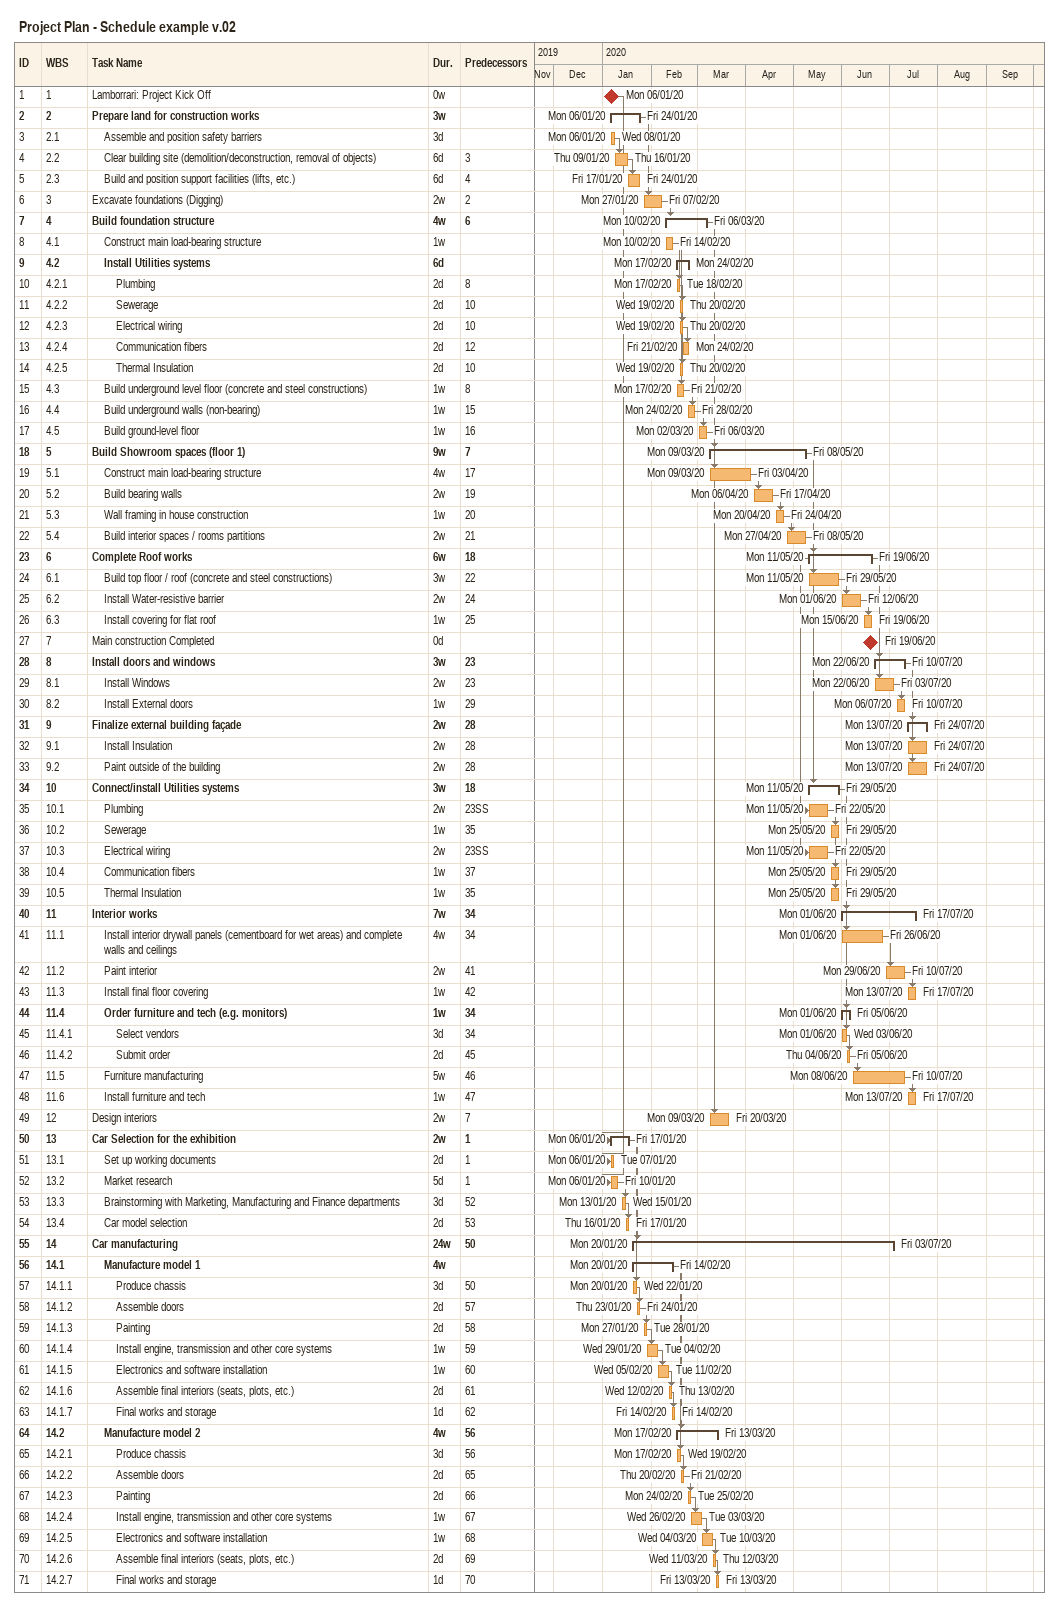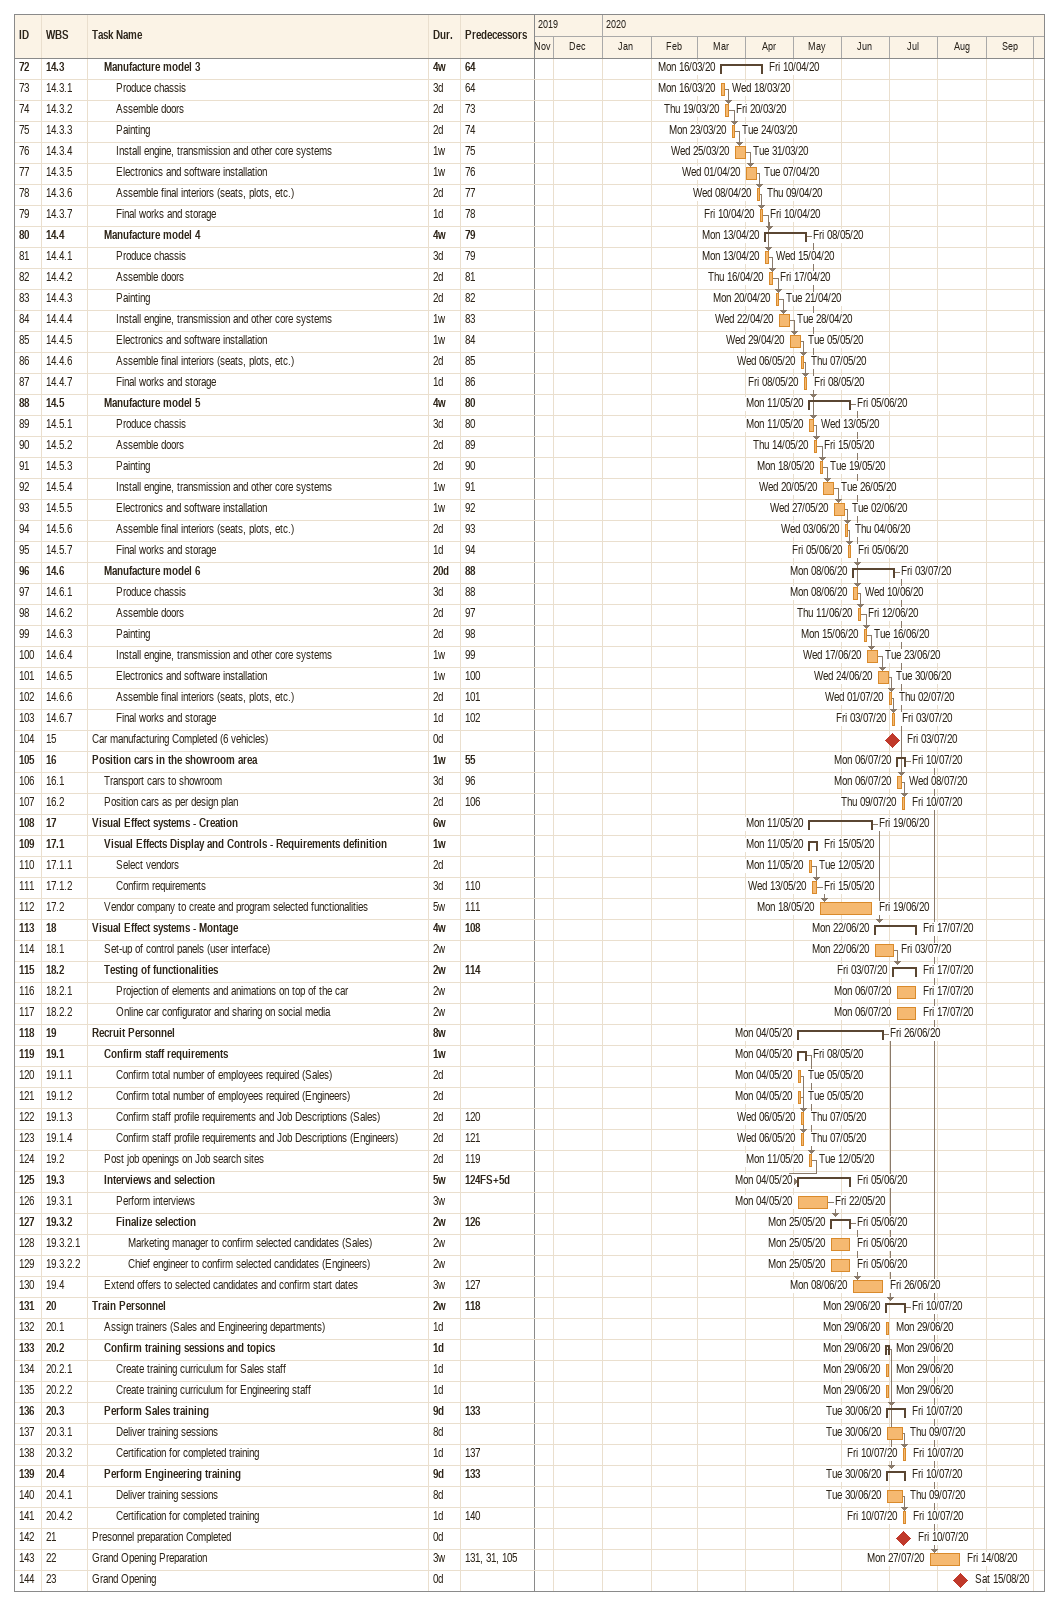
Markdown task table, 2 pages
Project Plan - Schedule example v.02

| ID | WBS | Task | Duration | Start | Finish | Predecessors |
|---|---|---|---|---|---|---|
| 1 | 1 | Lamborrari: Project Kick Off | 0w | 2020-01-06 | 2020-01-06 |  |
| 2 | 2 | **Prepare land for construction works** | 3w | 2020-01-06 | 2020-01-24 |  |
| 3 | 2.1 | Assemble and position safety barriers | 3d | 2020-01-06 | 2020-01-08 |  |
| 4 | 2.2 | Clear building site (demolition/deconstruction, removal of objects) | 6d | 2020-01-09 | 2020-01-16 | 3 |
| 5 | 2.3 | Build and position support facilities (lifts, etc.) | 6d | 2020-01-17 | 2020-01-24 | 4 |
| 6 | 3 | Excavate foundations (Digging) | 2w | 2020-01-27 | 2020-02-07 | 2 |
| 7 | 4 | **Build foundation structure** | 4w | 2020-02-10 | 2020-03-06 | 6 |
| 8 | 4.1 | Construct main load-bearing structure | 1w | 2020-02-10 | 2020-02-14 |  |
| 9 | 4.2 | **Install Utilities systems** | 6d | 2020-02-17 | 2020-02-24 |  |
| 10 | 4.2.1 | Plumbing | 2d | 2020-02-17 | 2020-02-18 | 8 |
| 11 | 4.2.2 | Sewerage | 2d | 2020-02-19 | 2020-02-20 | 10 |
| 12 | 4.2.3 | Electrical wiring | 2d | 2020-02-19 | 2020-02-20 | 10 |
| 13 | 4.2.4 | Communication fibers | 2d | 2020-02-21 | 2020-02-24 | 12 |
| 14 | 4.2.5 | Thermal Insulation | 2d | 2020-02-19 | 2020-02-20 | 10 |
| 15 | 4.3 | Build underground level floor (concrete and steel constructions) | 1w | 2020-02-17 | 2020-02-21 | 8 |
| 16 | 4.4 | Build underground walls (non-bearing) | 1w | 2020-02-24 | 2020-02-28 | 15 |
| 17 | 4.5 | Build ground-level floor | 1w | 2020-03-02 | 2020-03-06 | 16 |
| 18 | 5 | **Build Showroom spaces (floor 1)** | 9w | 2020-03-09 | 2020-05-08 | 7 |
| 19 | 5.1 | Construct main load-bearing structure | 4w | 2020-03-09 | 2020-04-03 | 17 |
| 20 | 5.2 | Build bearing walls | 2w | 2020-04-06 | 2020-04-17 | 19 |
| 21 | 5.3 | Wall framing in house construction | 1w | 2020-04-20 | 2020-04-24 | 20 |
| 22 | 5.4 | Build interior spaces / rooms partitions | 2w | 2020-04-27 | 2020-05-08 | 21 |
| 23 | 6 | **Complete Roof works** | 6w | 2020-05-11 | 2020-06-19 | 18 |
| 24 | 6.1 | Build top floor / roof (concrete and steel constructions) | 3w | 2020-05-11 | 2020-05-29 | 22 |
| 25 | 6.2 | Install Water-resistive barrier | 2w | 2020-06-01 | 2020-06-12 | 24 |
| 26 | 6.3 | Install covering for flat roof | 1w | 2020-06-15 | 2020-06-19 | 25 |
| 27 | 7 | Main construction Completed | 0d | 2020-06-19 | 2020-06-19 |  |
| 28 | 8 | **Install doors and windows** | 3w | 2020-06-22 | 2020-07-10 | 23 |
| 29 | 8.1 | Install Windows | 2w | 2020-06-22 | 2020-07-03 | 23 |
| 30 | 8.2 | Install External doors | 1w | 2020-07-06 | 2020-07-10 | 29 |
| 31 | 9 | **Finalize external building façade** | 2w | 2020-07-13 | 2020-07-24 | 28 |
| 32 | 9.1 | Install Insulation | 2w | 2020-07-13 | 2020-07-24 | 28 |
| 33 | 9.2 | Paint outside of the building | 2w | 2020-07-13 | 2020-07-24 | 28 |
| 34 | 10 | **Connect/install Utilities systems** | 3w | 2020-05-11 | 2020-05-29 | 18 |
| 35 | 10.1 | Plumbing | 2w | 2020-05-11 | 2020-05-22 | 23SS |
| 36 | 10.2 | Sewerage | 1w | 2020-05-25 | 2020-05-29 | 35 |
| 37 | 10.3 | Electrical wiring | 2w | 2020-05-11 | 2020-05-22 | 23SS |
| 38 | 10.4 | Communication fibers | 1w | 2020-05-25 | 2020-05-29 | 37 |
| 39 | 10.5 | Thermal Insulation | 1w | 2020-05-25 | 2020-05-29 | 35 |
| 40 | 11 | **Interior works** | 7w | 2020-06-01 | 2020-07-17 | 34 |
| 41 | 11.1 | Install interior drywall panels (cementboard for wet areas) and complete walls and ceilings | 4w | 2020-06-01 | 2020-06-26 | 34 |
| 42 | 11.2 | Paint interior | 2w | 2020-06-29 | 2020-07-10 | 41 |
| 43 | 11.3 | Install final floor covering | 1w | 2020-07-13 | 2020-07-17 | 42 |
| 44 | 11.4 | **Order furniture and tech (e.g. monitors)** | 1w | 2020-06-01 | 2020-06-05 | 34 |
| 45 | 11.4.1 | Select vendors | 3d | 2020-06-01 | 2020-06-03 | 34 |
| 46 | 11.4.2 | Submit order | 2d | 2020-06-04 | 2020-06-05 | 45 |
| 47 | 11.5 | Furniture manufacturing | 5w | 2020-06-08 | 2020-07-10 | 46 |
| 48 | 11.6 | Install furniture and tech | 1w | 2020-07-13 | 2020-07-17 | 47 |
| 49 | 12 | Design interiors | 2w | 2020-03-09 | 2020-03-20 | 7 |
| 50 | 13 | **Car Selection for the exhibition** | 2w | 2020-01-06 | 2020-01-17 | 1 |
| 51 | 13.1 | Set up working documents | 2d | 2020-01-06 | 2020-01-07 | 1 |
| 52 | 13.2 | Market research | 5d | 2020-01-06 | 2020-01-10 | 1 |
| 53 | 13.3 | Brainstorming with Marketing, Manufacturing and Finance departments | 3d | 2020-01-13 | 2020-01-15 | 52 |
| 54 | 13.4 | Car model selection | 2d | 2020-01-16 | 2020-01-17 | 53 |
| 55 | 14 | **Car manufacturing** | 24w | 2020-01-20 | 2020-07-03 | 50 |
| 56 | 14.1 | **Manufacture model 1** | 4w | 2020-01-20 | 2020-02-14 |  |
| 57 | 14.1.1 | Produce chassis | 3d | 2020-01-20 | 2020-01-22 | 50 |
| 58 | 14.1.2 | Assemble doors | 2d | 2020-01-23 | 2020-01-24 | 57 |
| 59 | 14.1.3 | Painting | 2d | 2020-01-27 | 2020-01-28 | 58 |
| 60 | 14.1.4 | Install engine, transmission and other core systems | 1w | 2020-01-29 | 2020-02-04 | 59 |
| 61 | 14.1.5 | Electronics and software installation | 1w | 2020-02-05 | 2020-02-11 | 60 |
| 62 | 14.1.6 | Assemble final interiors (seats, plots, etc.) | 2d | 2020-02-12 | 2020-02-13 | 61 |
| 63 | 14.1.7 | Final works and storage | 1d | 2020-02-14 | 2020-02-14 | 62 |
| 64 | 14.2 | **Manufacture model 2** | 4w | 2020-02-17 | 2020-03-13 | 56 |
| 65 | 14.2.1 | Produce chassis | 3d | 2020-02-17 | 2020-02-19 | 56 |
| 66 | 14.2.2 | Assemble doors | 2d | 2020-02-20 | 2020-02-21 | 65 |
| 67 | 14.2.3 | Painting | 2d | 2020-02-24 | 2020-02-25 | 66 |
| 68 | 14.2.4 | Install engine, transmission and other core systems | 1w | 2020-02-26 | 2020-03-03 | 67 |
| 69 | 14.2.5 | Electronics and software installation | 1w | 2020-03-04 | 2020-03-10 | 68 |
| 70 | 14.2.6 | Assemble final interiors (seats, plots, etc.) | 2d | 2020-03-11 | 2020-03-12 | 69 |
| 71 | 14.2.7 | Final works and storage | 1d | 2020-03-13 | 2020-03-13 | 70 |
| 72 | 14.3 | **Manufacture model 3** | 4w | 2020-03-16 | 2020-04-10 | 64 |
| 73 | 14.3.1 | Produce chassis | 3d | 2020-03-16 | 2020-03-18 | 64 |
| 74 | 14.3.2 | Assemble doors | 2d | 2020-03-19 | 2020-03-20 | 73 |
| 75 | 14.3.3 | Painting | 2d | 2020-03-23 | 2020-03-24 | 74 |
| 76 | 14.3.4 | Install engine, transmission and other core systems | 1w | 2020-03-25 | 2020-03-31 | 75 |
| 77 | 14.3.5 | Electronics and software installation | 1w | 2020-04-01 | 2020-04-07 | 76 |
| 78 | 14.3.6 | Assemble final interiors (seats, plots, etc.) | 2d | 2020-04-08 | 2020-04-09 | 77 |
| 79 | 14.3.7 | Final works and storage | 1d | 2020-04-10 | 2020-04-10 | 78 |
| 80 | 14.4 | **Manufacture model 4** | 4w | 2020-04-13 | 2020-05-08 | 79 |
| 81 | 14.4.1 | Produce chassis | 3d | 2020-04-13 | 2020-04-15 | 79 |
| 82 | 14.4.2 | Assemble doors | 2d | 2020-04-16 | 2020-04-17 | 81 |
| 83 | 14.4.3 | Painting | 2d | 2020-04-20 | 2020-04-21 | 82 |
| 84 | 14.4.4 | Install engine, transmission and other core systems | 1w | 2020-04-22 | 2020-04-28 | 83 |
| 85 | 14.4.5 | Electronics and software installation | 1w | 2020-04-29 | 2020-05-05 | 84 |
| 86 | 14.4.6 | Assemble final interiors (seats, plots, etc.) | 2d | 2020-05-06 | 2020-05-07 | 85 |
| 87 | 14.4.7 | Final works and storage | 1d | 2020-05-08 | 2020-05-08 | 86 |
| 88 | 14.5 | **Manufacture model 5** | 4w | 2020-05-11 | 2020-06-05 | 80 |
| 89 | 14.5.1 | Produce chassis | 3d | 2020-05-11 | 2020-05-13 | 80 |
| 90 | 14.5.2 | Assemble doors | 2d | 2020-05-14 | 2020-05-15 | 89 |
| 91 | 14.5.3 | Painting | 2d | 2020-05-18 | 2020-05-19 | 90 |
| 92 | 14.5.4 | Install engine, transmission and other core systems | 1w | 2020-05-20 | 2020-05-26 | 91 |
| 93 | 14.5.5 | Electronics and software installation | 1w | 2020-05-27 | 2020-06-02 | 92 |
| 94 | 14.5.6 | Assemble final interiors (seats, plots, etc.) | 2d | 2020-06-03 | 2020-06-04 | 93 |
| 95 | 14.5.7 | Final works and storage | 1d | 2020-06-05 | 2020-06-05 | 94 |
| 96 | 14.6 | **Manufacture model 6** | 20d | 2020-06-08 | 2020-07-03 | 88 |
| 97 | 14.6.1 | Produce chassis | 3d | 2020-06-08 | 2020-06-10 | 88 |
| 98 | 14.6.2 | Assemble doors | 2d | 2020-06-11 | 2020-06-12 | 97 |
| 99 | 14.6.3 | Painting | 2d | 2020-06-15 | 2020-06-16 | 98 |
| 100 | 14.6.4 | Install engine, transmission and other core systems | 1w | 2020-06-17 | 2020-06-23 | 99 |
| 101 | 14.6.5 | Electronics and software installation | 1w | 2020-06-24 | 2020-06-30 | 100 |
| 102 | 14.6.6 | Assemble final interiors (seats, plots, etc.) | 2d | 2020-07-01 | 2020-07-02 | 101 |
| 103 | 14.6.7 | Final works and storage | 1d | 2020-07-03 | 2020-07-03 | 102 |
| 104 | 15 | Car manufacturing Completed (6 vehicles) | 0d | 2020-07-03 | 2020-07-03 |  |
| 105 | 16 | **Position cars in the showroom area** | 1w | 2020-07-06 | 2020-07-10 | 55 |
| 106 | 16.1 | Transport cars to showroom | 3d | 2020-07-06 | 2020-07-08 | 96 |
| 107 | 16.2 | Position cars as per design plan | 2d | 2020-07-09 | 2020-07-10 | 106 |
| 108 | 17 | **Visual Effect systems - Creation** | 6w | 2020-05-11 | 2020-06-19 |  |
| 109 | 17.1 | **Visual Effects Display and Controls - Requirements definition** | 1w | 2020-05-11 | 2020-05-15 |  |
| 110 | 17.1.1 | Select vendors | 2d | 2020-05-11 | 2020-05-12 |  |
| 111 | 17.1.2 | Confirm requirements | 3d | 2020-05-13 | 2020-05-15 | 110 |
| 112 | 17.2 | Vendor company to create and program selected functionalities | 5w | 2020-05-18 | 2020-06-19 | 111 |
| 113 | 18 | **Visual Effect systems - Montage** | 4w | 2020-06-22 | 2020-07-17 | 108 |
| 114 | 18.1 | Set-up of control panels (user interface) | 2w | 2020-06-22 | 2020-07-03 |  |
| 115 | 18.2 | **Testing of functionalities** | 2w | 2020-07-03 | 2020-07-17 | 114 |
| 116 | 18.2.1 | Projection of elements and animations on top of the car | 2w | 2020-07-06 | 2020-07-17 |  |
| 117 | 18.2.2 | Online car configurator and sharing on social media | 2w | 2020-07-06 | 2020-07-17 |  |
| 118 | 19 | **Recruit Personnel** | 8w | 2020-05-04 | 2020-06-26 |  |
| 119 | 19.1 | **Confirm staff requirements** | 1w | 2020-05-04 | 2020-05-08 |  |
| 120 | 19.1.1 | Confirm total number of employees required (Sales) | 2d | 2020-05-04 | 2020-05-05 |  |
| 121 | 19.1.2 | Confirm total number of employees required (Engineers) | 2d | 2020-05-04 | 2020-05-05 |  |
| 122 | 19.1.3 | Confirm staff profile requirements and Job Descriptions (Sales) | 2d | 2020-05-06 | 2020-05-07 | 120 |
| 123 | 19.1.4 | Confirm staff profile requirements and Job Descriptions (Engineers) | 2d | 2020-05-06 | 2020-05-07 | 121 |
| 124 | 19.2 | Post job openings on Job search sites | 2d | 2020-05-11 | 2020-05-12 | 119 |
| 125 | 19.3 | **Interviews and selection** | 5w | 2020-05-04 | 2020-06-05 | 124FS+5d |
| 126 | 19.3.1 | Perform interviews | 3w | 2020-05-04 | 2020-05-22 |  |
| 127 | 19.3.2 | **Finalize selection** | 2w | 2020-05-25 | 2020-06-05 | 126 |
| 128 | 19.3.2.1 | Marketing manager to confirm selected candidates (Sales) | 2w | 2020-05-25 | 2020-06-05 |  |
| 129 | 19.3.2.2 | Chief engineer to confirm selected candidates (Engineers) | 2w | 2020-05-25 | 2020-06-05 |  |
| 130 | 19.4 | Extend offers to selected candidates and confirm start dates | 3w | 2020-06-08 | 2020-06-26 | 127 |
| 131 | 20 | **Train Personnel** | 2w | 2020-06-29 | 2020-07-10 | 118 |
| 132 | 20.1 | Assign trainers (Sales and Engineering departments) | 1d | 2020-06-29 | 2020-06-29 |  |
| 133 | 20.2 | **Confirm training sessions and topics** | 1d | 2020-06-29 | 2020-06-29 |  |
| 134 | 20.2.1 | Create training curriculum for Sales staff | 1d | 2020-06-29 | 2020-06-29 |  |
| 135 | 20.2.2 | Create training curriculum for Engineering staff | 1d | 2020-06-29 | 2020-06-29 |  |
| 136 | 20.3 | **Perform Sales training** | 9d | 2020-06-30 | 2020-07-10 | 133 |
| 137 | 20.3.1 | Deliver training sessions | 8d | 2020-06-30 | 2020-07-09 |  |
| 138 | 20.3.2 | Certification for completed training | 1d | 2020-07-10 | 2020-07-10 | 137 |
| 139 | 20.4 | **Perform Engineering training** | 9d | 2020-06-30 | 2020-07-10 | 133 |
| 140 | 20.4.1 | Deliver training sessions | 8d | 2020-06-30 | 2020-07-09 |  |
| 141 | 20.4.2 | Certification for completed training | 1d | 2020-07-10 | 2020-07-10 | 140 |
| 142 | 21 | Presonnel preparation Completed | 0d | 2020-07-10 | 2020-07-10 |  |
| 143 | 22 | Grand Opening Preparation | 3w | 2020-07-27 | 2020-08-14 | 131, 31, 105 |
| 144 | 23 | Grand Opening | 0d | 2020-08-15 | 2020-08-15 |  |
